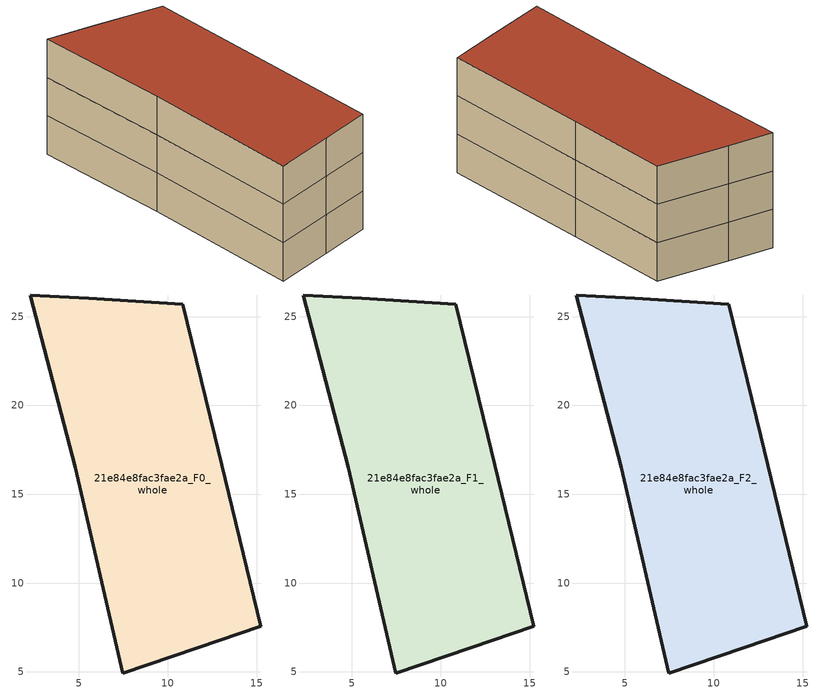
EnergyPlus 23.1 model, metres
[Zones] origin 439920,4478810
21e84e8fac3fae2a_F0_whole
 floor ground (EU_floor_Construction): 10.86,25.7 12.65,18.29 15.23,7.56 11.68,6.35 7.47,4.94 4.8,16.52 2.27,26.22 5.55,26.02 z0
 wall outside (EU_wall_Construction): 11.68,6.35 15.23,7.56 12.65,18.29 10.86,25.7 5.55,26.02 2.27,26.22 4.8,16.52 7.47,4.94 11.68,6.35 z0:3
21e84e8fac3fae2a_F1_whole
 floor to 21e84e8fac3fae2a_F0_whole (EU_floor_Construction): 10.86,25.7 12.65,18.29 15.23,7.56 11.68,6.35 7.47,4.94 4.8,16.52 2.27,26.22 5.55,26.02 z3
 wall outside (EU_wall_Construction): 11.68,6.35 15.23,7.56 12.65,18.29 10.86,25.7 5.55,26.02 2.27,26.22 4.8,16.52 7.47,4.94 11.68,6.35 z3:6
21e84e8fac3fae2a_F2_whole
 floor to 21e84e8fac3fae2a_F1_whole (EU_floor_Construction): 10.86,25.7 12.65,18.29 15.23,7.56 11.68,6.35 7.47,4.94 4.8,16.52 2.27,26.22 5.55,26.02 z6
 wall outside (EU_wall_Construction): 11.68,6.35 15.23,7.56 12.65,18.29 10.86,25.7 5.55,26.02 2.27,26.22 4.8,16.52 7.47,4.94 11.68,6.35 z6:9
 roof outside (EU_roof_Construction): 15.23,7.56 12.65,18.29 10.86,25.7 5.55,26.02 2.27,26.22 4.8,16.52 7.47,4.94 11.68,6.35 z9
[Building]
EU S2 Campaign: North Axis=0; Terrain=City; Solar Distribution=FullExterior
[Site:Location]
Madrid: Latitude=40.5; Longitude=-3.5; Time Zone=1; Elevation=609
[SizingPeriod:WeatherFileDays]
AnnualSizingPeriod: Begin Month=1; Begin Day of Month=1; End Month=12; End Day of Month=31; Day of Week for Start Day=Monday; Use Weather File Daylight Saving Period=No; Use Weather File Rain and Snow Indicators=No
[MATERIAL]
EU_InternalMass_Material: Roughness=MediumRough; Thickness=0.1; Conductivity=1; Density=1800; Specific Heat=900; Thermal Absorptance=0.9; Solar Absorptance=0.7; Visible Absorptance=0.7
[MATERIAL:NOMASS] Roughness=MediumRough; Thermal Absorptance=0.9; Solar Absorptance=0.7; Visible Absorptance=0.7
Name | Thermal Resistance
EU_wall_NoMass | 0.459673
EU_roof_NoMass | 0.495815
EU_floor_NoMass | 0.788942
[CONSTRUCTION]
EU_wall_Construction: EU_wall_NoMass
EU_roof_Construction: EU_roof_NoMass
EU_floor_Construction: EU_floor_NoMass
EU_InternalMass_Construction: EU_InternalMass_Material
[ZONE] Type=1; Multiplier=1; Ceiling Height=autocalculate; Floor Area=autocalculate; Part of Total Floor Area=Yes
Name | Volume
21e84e8fac3fae2a_F0_whole | 493.873
21e84e8fac3fae2a_F1_whole; 21e84e8fac3fae2a_F2_whole | 493.872
[INTERNALMASS] Construction=EU_InternalMass_Construction; Surface Area=164.624
Name | Zone or ZoneList
21e84e8fac3fae2a_F0_whole_EU_InternalMass | 21e84e8fac3fae2a_F0_whole
21e84e8fac3fae2a_F1_whole_EU_InternalMass | 21e84e8fac3fae2a_F1_whole
21e84e8fac3fae2a_F2_whole_EU_InternalMass | 21e84e8fac3fae2a_F2_whole
[OTHEREQUIPMENT] Fuel Type=Electricity; Design Level Calculation Method=Watts/Area; Power per Zone Floor Area=1; Fraction Latent=0; Fraction Radiant=0; Fraction Lost=0; Carbon Dioxide Generation Rate=0; EndUse Subcategory=EU_Step8_InternalGains
Name | Zone or ZoneList or Space or SpaceList | Schedule
EU_Step8_InternalGain_21e84e8fac3fae2a_F0_whole_f000 | 21e84e8fac3fae2a_F0_whole | EU_Step8_GainSchedule_21e84e8fac3fae2a_F0_whole_f000
EU_Step8_InternalGain_21e84e8fac3fae2a_F1_whole_f000 | 21e84e8fac3fae2a_F1_whole | EU_Step8_GainSchedule_21e84e8fac3fae2a_F1_whole_f000
EU_Step8_InternalGain_21e84e8fac3fae2a_F2_whole_f000 | 21e84e8fac3fae2a_F2_whole | EU_Step8_GainSchedule_21e84e8fac3fae2a_F2_whole_f000
[ZONEVENTILATION:DESIGNFLOWRATE] Schedule=EU_AlwaysOn; Design Flow Rate Calculation Method=AirChanges/Hour; Air Changes per Hour=0.719161; Ventilation Type=Natural; Fan Pressure Rise=0; Fan Total Efficiency=1; Constant Term Coefficient=1; Temperature Term Coefficient=0; Velocity Term Coefficient=0; Velocity Squared Term Coefficient=0; Minimum Indoor Temperature=-100; Maximum Indoor Temperature=100; Delta Temperature=-100; Minimum Outdoor Temperature=-100; Maximum Outdoor Temperature=100; Maximum Wind Speed=40
Name | Zone or ZoneList or Space or SpaceList
EU_ConstantAir_21e84e8fac3fae2a_F0_whole | 21e84e8fac3fae2a_F0_whole
EU_ConstantAir_21e84e8fac3fae2a_F1_whole | 21e84e8fac3fae2a_F1_whole
EU_ConstantAir_21e84e8fac3fae2a_F2_whole | 21e84e8fac3fae2a_F2_whole
[HVACTEMPLATE:THERMOSTAT] Constant Heating Setpoint=20; Constant Cooling Setpoint=50
EU_HeatOnly_21e84e8fac3fae2a_F0_whole; EU_HeatOnly_21e84e8fac3fae2a_F1_whole; EU_HeatOnly_21e84e8fac3fae2a_F2_whole
[HVACTEMPLATE:ZONE:IDEALLOADSAIRSYSTEM] System Availability Schedule=EU_AlwaysOn; Maximum Heating Supply Air Temperature=50; Minimum Cooling Supply Air Temperature=13; Maximum Heating Supply Air Humidity Ratio=0.0156; Minimum Cooling Supply Air Humidity Ratio=0.0077; Heating Limit=NoLimit; Cooling Limit=NoLimit; Heating Availability Schedule=EU_AlwaysOn; Cooling Availability Schedule=EU_CoolingOff; Dehumidification Control Type=ConstantSensibleHeatRatio; Cooling Sensible Heat Ratio=0.7; Dehumidification Setpoint=60; Humidification Control Type=None; Humidification Setpoint=30; Outdoor Air Method=None; Outdoor Air Flow Rate per Person=0.00944; Outdoor Air Flow Rate per Zone Floor Area=0; Outdoor Air Flow Rate per Zone=0; Demand Controlled Ventilation Type=None; Outdoor Air Economizer Type=NoEconomizer; Heat Recovery Type=None; Sensible Heat Recovery Effectiveness=0.7; Latent Heat Recovery Effectiveness=0.65
Name | Template Thermostat
21e84e8fac3fae2a_F0_whole | EU_HeatOnly_21e84e8fac3fae2a_F0_whole
21e84e8fac3fae2a_F1_whole | EU_HeatOnly_21e84e8fac3fae2a_F1_whole
21e84e8fac3fae2a_F2_whole | EU_HeatOnly_21e84e8fac3fae2a_F2_whole
[SIZING:ZONE] Zone Cooling Design Supply Air Temperature Input Method=SupplyAirTemperature; Zone Cooling Design Supply Air Temperature=13; Zone Heating Design Supply Air Temperature Input Method=SupplyAirTemperature; Zone Heating Design Supply Air Temperature=50; Zone Cooling Design Supply Air Humidity Ratio=0.008; Zone Heating Design Supply Air Humidity Ratio=0.008; Cooling Design Air Flow Method=DesignDay; Cooling Design Air Flow Rate=0; Cooling Minimum Air Flow per Zone Floor Area=0.000762; Cooling Minimum Air Flow=0; Cooling Minimum Air Flow Fraction=0.2; Heating Design Air Flow Method=DesignDay; Heating Design Air Flow Rate=0; Heating Maximum Air Flow per Zone Floor Area=0.002032; Heating Maximum Air Flow=0.141576; Heating Maximum Air Flow Fraction=0.3; Account for Dedicated Outdoor Air System=No; Dedicated Outdoor Air System Control Strategy=NeutralSupplyAir; Dedicated Outdoor Air Low Setpoint Temperature for Design=autosize; Dedicated Outdoor Air High Setpoint Temperature for Design=autosize; Zone Load Sizing Method=Sensible Load Only No Latent Load; Zone Latent Cooling Design Supply Air Humidity Ratio Input Method=HumidityRatioDifference; Zone Cooling Design Supply Air Humidity Ratio Difference=0.005; Zone Latent Heating Design Supply Air Humidity Ratio Input Method=HumidityRatioDifference; Zone Humidification Design Supply Air Humidity Ratio Difference=0.005
21e84e8fac3fae2a_F0_whole; 21e84e8fac3fae2a_F1_whole; 21e84e8fac3fae2a_F2_whole
[SCHEDULE:CONSTANT]
Name | Hourly Value
EU_AlwaysOn | 1
EU_CoolingOff | 0
[SCHEDULE:FILE] Column Number=1; Rows to Skip at Top=0; Number of Hours of Data=8760; Column Separator=Comma; Interpolate to Timestep=No; Minutes per Item=60; Adjust Schedule for Daylight Savings=Yes
Name | File
EU_Step8_GainSchedule_21e84e8fac3fae2a_F0_whole_f000 | C:\Users\o_iseri\Desktop\OpenUBEM\openubem\outputs\eu_evidence\EU-11\ES-MAD-BERRUGUETE\idfs\21e84e8fac3fae2a\21e84e8fac3fae2a_F0_whole_f000_gain.csv
EU_Step8_GainSchedule_21e84e8fac3fae2a_F1_whole_f000 | C:\Users\o_iseri\Desktop\OpenUBEM\openubem\outputs\eu_evidence\EU-11\ES-MAD-BERRUGUETE\idfs\21e84e8fac3fae2a\21e84e8fac3fae2a_F1_whole_f000_gain.csv
EU_Step8_GainSchedule_21e84e8fac3fae2a_F2_whole_f000 | C:\Users\o_iseri\Desktop\OpenUBEM\openubem\outputs\eu_evidence\EU-11\ES-MAD-BERRUGUETE\idfs\21e84e8fac3fae2a\21e84e8fac3fae2a_F2_whole_f000_gain.csv
